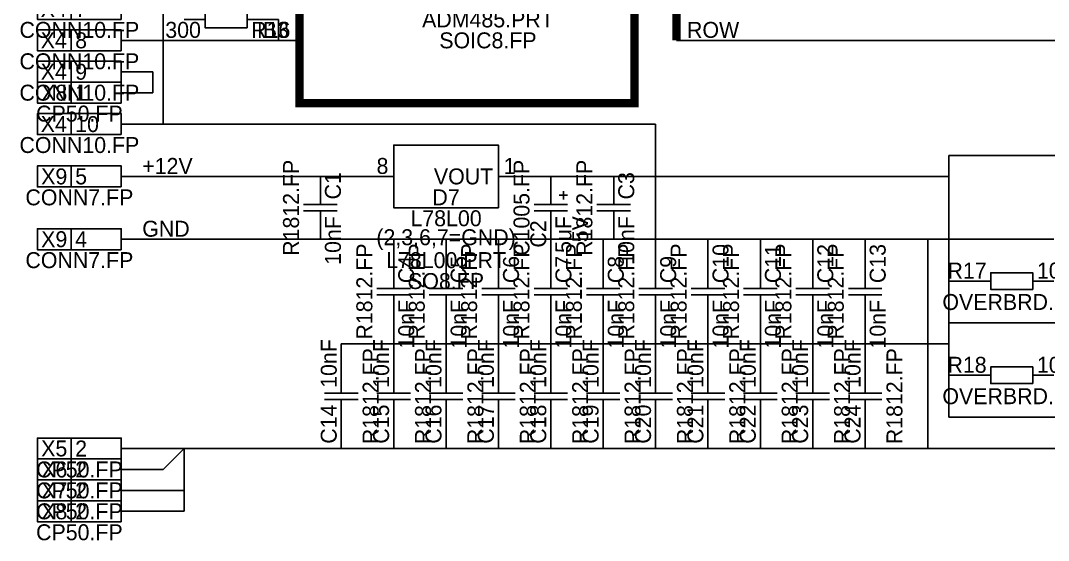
# Model space of a CAD drawing. Extents: x -58.7 to 9.4, y -27 to 10.4.
# Drawn here: x -58.65 to -34.12, y -26.45 to -14.03 of the extents above; entities that cross this region are included whole.
import ezdxf
from ezdxf.enums import TextEntityAlignment as Align

# ---------------------------------------------------------------- set-up
doc = ezdxf.new("R2010")
doc.units = 0
doc.layers.get('0').update_dxf_attribs({"color": 1, "linetype": 'CONTINUOUS'})
for name, color, linetype in [('ATTR', 6, 'CONTINUOUS'), ('BUS', 1, 'CONTINUOUS'), ('DEVICE', 5, 'CONTINUOUS'), ('GATE', 2, 'CONTINUOUS'), ('NETNAM', 4, 'CONTINUOUS'), ('PINNAM', 6, 'CONTINUOUS'), ('PINNUM', 1, 'CONTINUOUS'), ('REFDES', 2, 'CONTINUOUS'), ('WIRES', 1, 'CONTINUOUS')]:
    doc.layers.add(name, color=color, linetype=linetype)

# ---------------------------------------------------------------- blocks, each defined once
blk = doc.blocks.new('UN00000198')
at = {"layer": 'WIRES', "linetype": 'CONTINUOUS'}
for p, q in [((-55.5, -15.25), (-55.75, -15.25)), ((-55.5, -15.75), (-55.5, -15.25)), ((-55.75, -15.75), (-55.5, -15.75))]:
    blk.add_line(p, q, dxfattribs=at)
at = {"flags": 9}
blk.add_attdef('OBJECT', (0, 0), '', height=0.025, dxfattribs=at)
blk = doc.blocks.new('IB3')
at = {"layer": 'WIRES', "linetype": 'CONTINUOUS'}
for p, q in [((-44, -6), (-45.5, -6)), ((-52.5, -14), (-52.75, -14)), ((-52.5, -14.5), (-52.5, -14)), ((-55.75, -14.5), (-52.5, -14.5)), ((-52.5, -14.5), (-52, -14.5))]:
    blk.add_line(p, q, dxfattribs=at)
at = {"flags": 9}
blk.add_attdef('OBJECT', (0, 0), '', height=0.025, dxfattribs=at)
at = {"layer": 'NETNAM'}
for p in [(-44.25, -5.75), (-52.25, -14.25)]:
    blk.add_text('IB3', height=0.381, dxfattribs=at).set_placement(p, align=Align.MIDDLE_RIGHT)
blk = doc.blocks.new('GND')
at = {"layer": 'WIRES', "linetype": 'CONTINUOUS'}
for p, q in [((-55.25, -9.75), (-55.25, -16.5)), ((-55.75, -16.5), (-55.25, -16.5)), ((-55.25, -16.5), (-43.5, -16.5)), ((-43.5, -16.5), (-43.5, -19.25)), ((-51.5, -19.25), (-51.5, -19)), ((-46, -19.25), (-46, -19)), ((-44.5, -19), (-44.5, -19.25)), ((-55.75, -19.25), (-54.5, -19.25)), ((-54.5, -19.25), (-51.5, -19.25)), ((-51.5, -19.25), (-49.75, -19.25)), ((-49.75, -19.25), (-48.5, -19.25)), ((-49.75, -20), (-49.75, -19.25)), ((-48.5, -19.25), (-47.25, -19.25)), ((-48.5, -20), (-48.5, -19.25)), ((-47.25, -19.25), (-46, -19.25)), ((-47.25, -20), (-47.25, -19.25)), ((-46, -19.25), (-44.75, -19.25)), ((-46, -20), (-46, -19.25)), ((-44.75, -19.25), (-44.5, -19.25)), ((-44.75, -20), (-44.75, -19.25)), ((-44.5, -19.25), (-43.5, -19.25)), ((-43.5, -19.25), (-42.25, -19.25)), ((-43.5, -19.25), (-43.5, -20)), ((-42.25, -19.25), (-41, -19.25)), ((-42.25, -20), (-42.25, -19.25)), ((-41, -19.25), (-39.75, -19.25)), ((-41, -20), (-41, -19.25)), ((-39.75, -20), (-39.75, -19.25)), ((-39.75, -19.25), (-38.5, -19.25)), ((-38.5, -19.25), (-37, -19.25)), ((-38.5, -20), (-38.5, -19.25)), ((-37, -19.25), (-37, -24.25)), ((-34, -19.25), (-37, -19.25)), ((-51, -23.5), (-51, -24.25)), ((-49.75, -23.5), (-49.75, -24.25)), ((-48.5, -23.5), (-48.5, -24.25)), ((-47.25, -24.25), (-47.25, -23.5)), ((-46, -24.25), (-46, -23.5)), ((-44.75, -23.5), (-44.75, -24.25)), ((-43.5, -23.5), (-43.5, -24.25)), ((-42.25, -23.5), (-42.25, -24.25)), ((-41, -23.5), (-41, -24.25)), ((-39.75, -23.5), (-39.75, -24.25)), ((-38.5, -23.5), (-38.5, -24.25)), ((-55.75, -24.25), (-54.75, -24.25)), ((-54.75, -24.25), (-55.25, -24.75)), ((-54.75, -25.25), (-54.75, -24.25)), ((-54.75, -24.25), (-51, -24.25)), ((-51, -24.25), (-49.75, -24.25)), ((-49.75, -24.25), (-48.5, -24.25)), ((-48.5, -24.25), (-47.25, -24.25)), ((-47.25, -24.25), (-46, -24.25)), ((-46, -24.25), (-44.75, -24.25)), ((-44.75, -24.25), (-43.5, -24.25)), ((-43.5, -24.25), (-42.25, -24.25)), ((-42.25, -24.25), (-41, -24.25)), ((-41, -24.25), (-39.75, -24.25)), ((-39.75, -24.25), (-38.5, -24.25)), ((-38.5, -24.25), (-37, -24.25)), ((-37, -24.25), (-22.5, -24.25)), ((-55.25, -24.75), (-55.75, -24.75)), ((-55.75, -25.25), (-54.75, -25.25)), ((-54.75, -25.5), (-54.75, -25.25)), ((-54.75, -25.75), (-54.75, -25.5)), ((-55.75, -25.75), (-54.75, -25.75))]:
    blk.add_line(p, q, dxfattribs=at)
at = {"flags": 9}
blk.add_attdef('OBJECT', (0, 0), '', height=0.025, dxfattribs=at)
at = {"layer": 'NETNAM'}
blk.add_text('GND', height=0.381, dxfattribs=at).set_placement((-55.75, -19), align=Align.MIDDLE_LEFT)
blk = doc.blocks.new('_12V')
at = {"layer": 'WIRES', "linetype": 'CONTINUOUS'}
for p, q in [((-55.75, -17.75), (-51.5, -17.75)), ((-51.5, -17.75), (-50.5, -17.75)), ((-51.5, -18), (-51.5, -17.75))]:
    blk.add_line(p, q, dxfattribs=at)
at = {"flags": 9}
blk.add_attdef('OBJECT', (0, 0), '', height=0.025, dxfattribs=at)
at = {"layer": 'NETNAM'}
blk.add_text('+12V', height=0.381, dxfattribs=at).set_placement((-55.75, -17.5), align=Align.MIDDLE_LEFT)
blk = doc.blocks.new('_5V')
at = {"layer": 'WIRES', "linetype": 'CONTINUOUS'}
for p, q in [((-36.5, -17.5), (-36.5, -17.25)), ((-36.5, -17.25), (-30.5, -17.25)), ((-30.5, -18.5), (-30.5, -17.25)), ((-30.5, -17.25), (-30, -17.25)), ((-36.5, -17.75), (-36.5, -17.5)), ((-46.5, -17.75), (-46, -17.75)), ((-46, -17.75), (-44.5, -17.75)), ((-46, -18), (-46, -17.75)), ((-44.5, -17.75), (-36.5, -17.75)), ((-44.5, -18), (-44.5, -17.75)), ((-36.5, -17.75), (-36.5, -20.25)), ((-30, -18.5), (-30.5, -18.5)), ((-36.5, -20.25), (-36, -20.25)), ((-36.5, -20.25), (-36.5, -20.75)), ((-36.5, -20.75), (-36.5, -21.25)), ((-49.75, -21.75), (-49.75, -21)), ((-48.5, -21.75), (-48.5, -21)), ((-47.25, -21.75), (-47.25, -21)), ((-46, -21.75), (-46, -21)), ((-44.75, -21.75), (-44.75, -21)), ((-43.5, -21.75), (-43.5, -21)), ((-42.25, -21.75), (-42.25, -21)), ((-41, -21.75), (-41, -21)), ((-39.75, -21.75), (-39.75, -21)), ((-38.5, -21.75), (-38.5, -21)), ((-36.5, -21.25), (-33, -21.25)), ((-36.5, -21.25), (-36.5, -21.75)), ((-51, -22.5), (-51, -21.75)), ((-51, -21.75), (-49.75, -21.75)), ((-49.75, -21.75), (-48.5, -21.75)), ((-49.75, -22.5), (-49.75, -21.75)), ((-48.5, -21.75), (-47.25, -21.75)), ((-48.5, -22.5), (-48.5, -21.75)), ((-47.25, -22.5), (-47.25, -21.75)), ((-47.25, -21.75), (-46, -21.75)), ((-46, -21.75), (-44.75, -21.75)), ((-46, -22.5), (-46, -21.75)), ((-44.75, -21.75), (-43.5, -21.75)), ((-44.75, -22.5), (-44.75, -21.75)), ((-43.5, -21.75), (-42.25, -21.75)), ((-43.5, -22.5), (-43.5, -21.75)), ((-42.25, -21.75), (-41, -21.75)), ((-42.25, -22.5), (-42.25, -21.75)), ((-41, -21.75), (-39.75, -21.75)), ((-41, -22.5), (-41, -21.75)), ((-39.75, -21.75), (-38.5, -21.75)), ((-39.75, -22.5), (-39.75, -21.75)), ((-38.5, -21.75), (-36.5, -21.75)), ((-38.5, -22.5), (-38.5, -21.75)), ((-36.5, -21.75), (-36.5, -22.5)), ((-36, -22.5), (-36.5, -22.5)), ((-36.5, -22.5), (-36.5, -23.5)), ((-36.5, -23.5), (-27.5, -23.5))]:
    blk.add_line(p, q, dxfattribs=at)
at = {"flags": 9}
blk.add_attdef('OBJECT', (0, 0), '', height=0.025, dxfattribs=at)
blk = doc.blocks.new('ROW')
at = {"layer": 'WIRES', "linetype": 'CONTINUOUS'}
blk.add_line((-43, -14.5), (-31.5, -14.5), dxfattribs=at)
at = {"flags": 9}
blk.add_attdef('OBJECT', (0, 0), '', height=0.025, dxfattribs=at)
at = {"layer": 'NETNAM'}
blk.add_text('ROW', height=0.381, dxfattribs=at).set_placement((-42.75, -14.25), align=Align.MIDDLE_LEFT)
blk = doc.blocks.new('conn7_T', base_point=(2.5, 0.25))
at = {"layer": 'GATE', "linetype": 'CONTINUOUS'}
for p, q in [((0.8, 0), (0.8, 0.5)), ((2, 0.25), (2.5, 0.25))]:
    blk.add_line(p, q, dxfattribs=at)
blk.add_lwpolyline([(2, 0), (2, 0.5), (0, 0.5), (0, 0)], close=True, dxfattribs=at)
at = {"flags": 9}
blk.add_attdef('OBJECT', (0, 0), '', height=0.025, dxfattribs=at)
blk = doc.blocks.new('cp50_T', base_point=(2.5, 0.25))
at = {"layer": 'GATE', "linetype": 'CONTINUOUS'}
for p, q in [((0.8, 0), (0.8, 0.5)), ((2, 0.25), (2.5, 0.25))]:
    blk.add_line(p, q, dxfattribs=at)
blk.add_lwpolyline([(2, 0), (2, 0.5), (0, 0.5), (0, 0)], close=True, dxfattribs=at)
at = {"flags": 9}
blk.add_attdef('OBJECT', (0, 0), '', height=0.025, dxfattribs=at)
blk = doc.blocks.new('resistor_T', base_point=(0, 0.2))
at = {"layer": 'GATE', "linetype": 'CONTINUOUS'}
for p, q in [((0, 0.2), (0.5, 0.2)), ((2, 0.2), (1.5, 0.2))]:
    blk.add_line(p, q, dxfattribs=at)
blk.add_lwpolyline([(1.5, 0), (1.5, 0.4), (0.5, 0.4), (0.5, 0)], close=True, dxfattribs=at)
at = {"flags": 9}
blk.add_attdef('OBJECT', (0, 0), '', height=0.025, dxfattribs=at)
blk = doc.blocks.new('capacity_T', base_point=(0, 0.4))
at = {"layer": 'GATE', "linetype": 'CONTINUOUS'}
for p, q in [((0.425, 0), (0.425, 0.8)), ((0.575, 0), (0.575, 0.8)), ((0.425, 0.4), (0, 0.4)), ((0.575, 0.4), (1, 0.4))]:
    blk.add_line(p, q, dxfattribs=at)
at = {"flags": 9}
blk.add_attdef('OBJECT', (0, 0), '', height=0.025, dxfattribs=at)
blk = doc.blocks.new('conn10_T', base_point=(2.5, 0.25))
at = {"layer": 'GATE', "linetype": 'CONTINUOUS'}
for p, q in [((0.8, 0), (0.8, 0.5)), ((2, 0.25), (2.5, 0.25))]:
    blk.add_line(p, q, dxfattribs=at)
blk.add_lwpolyline([(2, 0), (2, 0.5), (0, 0.5), (0, 0)], close=True, dxfattribs=at)
at = {"flags": 9}
blk.add_attdef('OBJECT', (0, 0), '', height=0.025, dxfattribs=at)
blk = doc.blocks.new('cap_pol_T', base_point=(0, 0.4))
at = {"layer": 'GATE', "linetype": 'CONTINUOUS'}
for p, q in [((0.2, 0.6), (0.2, 0.8)), ((0.425, 0), (0.425, 0.8)), ((0.575, 0), (0.575, 0.8)), ((0.3, 0.7), (0.1, 0.7)), ((0.425, 0.4), (0, 0.4)), ((0.575, 0.4), (1, 0.4))]:
    blk.add_line(p, q, dxfattribs=at)
at = {"flags": 9}
blk.add_attdef('OBJECT', (0, 0), '', height=0.025, dxfattribs=at)
blk = doc.blocks.new('adm485_T', base_point=(0, 1.75))
at = {"layer": 'GATE', "linetype": 'CONTINUOUS'}
for p, q in [((0.75, 1.75), (0, 1.75)), ((0.75, 1.25), (0, 1.25)), ((4, 1.25), (3.25, 1.25)), ((0.75, 0.75), (0, 0.75)), ((4, 0.75), (3.25, 0.75)), ((0.75, 0.25), (0, 0.25))]:
    blk.add_line(p, q, dxfattribs=at)
blk.add_lwpolyline([(3.25, 0), (3.25, 2), (0.75, 2), (0.75, 0)], close=True, dxfattribs=at)
at = {"flags": 9}
blk.add_attdef('OBJECT', (0, 0), '', height=0.025, dxfattribs=at)
blk = doc.blocks.new('l78l00_T', base_point=(0, 1.25))
at = {"layer": 'GATE', "linetype": 'CONTINUOUS'}
for p, q in [((0.75, 0.75), (0, 0.75)), ((4, 0.75), (3.25, 0.75))]:
    blk.add_line(p, q, dxfattribs=at)
blk.add_lwpolyline([(3.25, 0), (3.25, 1.5), (0.75, 1.5), (0.75, 0)], close=True, dxfattribs=at)
at = {"flags": 9}
blk.add_attdef('OBJECT', (0, 0), '', height=0.025, dxfattribs=at)

msp = doc.modelspace()

# ---------------------------------------------------------------- linework, layer by layer
at = {"layer": 'BUS', "linetype": 'CONTINUOUS', "const_width": 0.2}
for points in [[(-52, 10), (-52, -16), (-44, -16), (-44, 3.5)], [(-51, -11), (-51, 8.75), (-43, 8.75), (-43, -14.5)]]:
    msp.add_lwpolyline(points, dxfattribs=at)

# ---------------------------------------------------------------- block references
for name in ['GND', 'IB3', 'ROW', 'UN00000198', '_12V', '_5V']:
    msp.add_blockref(name, (0, 0))
ref = msp.add_blockref('adm485_T', (-49.5, -11))
ref.add_attrib('TEXT', 'A', dxfattribs={"layer": 'PINNAM', "height": 0.381, "flags": 8}).set_placement((-46.375, -11.5), align=Align.MIDDLE_RIGHT)
ref.add_attrib('Pin_Name', '4', dxfattribs={"layer": 'PINNUM', "height": 0.381, "flags": 8}).set_placement((-48.875, -12.25), align=Align.MIDDLE_RIGHT)
ref.add_attrib('Pin_Name', '3', dxfattribs={"layer": 'PINNUM', "height": 0.381, "flags": 8}).set_placement((-48.875, -11.75), align=Align.MIDDLE_RIGHT)
ref.add_attrib('Pin_Name', '2', dxfattribs={"layer": 'PINNUM', "height": 0.381, "flags": 8}).set_placement((-48.875, -11.25), align=Align.MIDDLE_RIGHT)
ref.add_attrib('Pin_Name', '1', dxfattribs={"layer": 'PINNUM', "height": 0.381, "flags": 8}).set_placement((-48.875, -10.75), align=Align.MIDDLE_RIGHT)
ref.add_attrib('Pin_Name', '7', dxfattribs={"layer": 'PINNUM', "height": 0.381, "flags": 8}).set_placement((-46.125, -11.75), align=Align.MIDDLE_LEFT)
ref.add_attrib('Pin_Name', '6', dxfattribs={"layer": 'PINNUM', "height": 0.381, "flags": 8}).set_placement((-46.125, -11.25), align=Align.MIDDLE_LEFT)
ref.add_attrib('RefDes', 'D6', dxfattribs={"layer": 'REFDES', "height": 0.381, "flags": 8}).set_placement((-47.5, -12.25), align=Align.MIDDLE)
ref.add_attrib('PWGD', '(5=GND,8=+5V)', dxfattribs={"layer": 'ATTR', "height": 0.381, "flags": 8}).set_placement((-47.5, -13.5), align=Align.MIDDLE)
ref.add_attrib('PRT', 'ADM485.PRT', dxfattribs={"layer": 'ATTR', "height": 0.381, "flags": 8}).set_placement((-47.5, -14), align=Align.MIDDLE)
ref.add_attrib('FP', 'SOIC8.FP', dxfattribs={"layer": 'ATTR', "height": 0.381, "flags": 8}).set_placement((-47.5, -14.5), align=Align.MIDDLE)
ref.add_attrib('SPP1', 'ADM485', dxfattribs={"layer": 'DEVICE', "height": 0.381, "flags": 8}).set_placement((-47.5, -13), align=Align.MIDDLE)
ref = msp.add_blockref('resistor_T', (-52.75, -14), dxfattribs=dict(rotation=180))
ref.add_attrib('RefDes', 'R16', dxfattribs={"layer": 'REFDES', "height": 0.381, "flags": 8}).set_placement((-53.15, -14.25), align=Align.MIDDLE_LEFT)
ref.add_attrib('RVALUE', '300', dxfattribs={"layer": 'DEVICE', "height": 0.381, "flags": 8}).set_placement((-54.35, -14.25), align=Align.MIDDLE_RIGHT)
ref.add_attrib('GFP', 'OVERBRD.FP', dxfattribs={"layer": 'ATTR', "height": 0.381, "flags": 8}).set_placement((-53.75, -13.5), align=Align.MIDDLE)
ref = msp.add_blockref('conn10_T', (-55.75, -13.75))
ref.add_attrib('Pin_Name', '7', dxfattribs={"layer": 'PINNUM', "height": 0.381, "flags": 8}).set_placement((-57.35, -13.75), align=Align.MIDDLE_LEFT)
ref.add_attrib('RefDes', 'X4', dxfattribs={"layer": 'REFDES', "height": 0.381, "flags": 8}).set_placement((-57.55, -13.75), align=Align.MIDDLE_RIGHT)
ref.add_attrib('GFP', 'CONN10.FP', dxfattribs={"layer": 'ATTR', "height": 0.381, "flags": 8}).set_placement((-57.25, -14.25), align=Align.MIDDLE)
ref = msp.add_blockref('conn10_T', (-55.75, -14.5))
ref.add_attrib('Pin_Name', '8', dxfattribs={"layer": 'PINNUM', "height": 0.381, "flags": 8}).set_placement((-57.35, -14.5), align=Align.MIDDLE_LEFT)
ref.add_attrib('RefDes', 'X4', dxfattribs={"layer": 'REFDES', "height": 0.381, "flags": 8}).set_placement((-57.55, -14.5), align=Align.MIDDLE_RIGHT)
ref.add_attrib('GFP', 'CONN10.FP', dxfattribs={"layer": 'ATTR', "height": 0.381, "flags": 8}).set_placement((-57.25, -15), align=Align.MIDDLE)
ref = msp.add_blockref('conn10_T', (-55.75, -15.25))
ref.add_attrib('Pin_Name', '9', dxfattribs={"layer": 'PINNUM', "height": 0.381, "flags": 8}).set_placement((-57.35, -15.25), align=Align.MIDDLE_LEFT)
ref.add_attrib('RefDes', 'X4', dxfattribs={"layer": 'REFDES', "height": 0.381, "flags": 8}).set_placement((-57.55, -15.25), align=Align.MIDDLE_RIGHT)
ref.add_attrib('GFP', 'CONN10.FP', dxfattribs={"layer": 'ATTR', "height": 0.381, "flags": 8}).set_placement((-57.25, -15.75), align=Align.MIDDLE)
ref = msp.add_blockref('cp50_T', (-55.75, -15.75))
ref.add_attrib('Pin_Name', '1', dxfattribs={"layer": 'PINNUM', "height": 0.381, "flags": 8}).set_placement((-57.35, -15.75), align=Align.MIDDLE_LEFT)
ref.add_attrib('RefDes', 'X8', dxfattribs={"layer": 'REFDES', "height": 0.381, "flags": 8}).set_placement((-57.85, -15.75), align=Align.MIDDLE)
ref.add_attrib('GFP', 'CP50.FP', dxfattribs={"layer": 'ATTR', "height": 0.381, "flags": 8}).set_placement((-57.25, -16.25), align=Align.MIDDLE)
ref = msp.add_blockref('conn10_T', (-55.75, -16.5))
ref.add_attrib('Pin_Name', '10', dxfattribs={"layer": 'PINNUM', "height": 0.381, "flags": 8}).set_placement((-57.35, -16.5), align=Align.MIDDLE_LEFT)
ref.add_attrib('RefDes', 'X4', dxfattribs={"layer": 'REFDES', "height": 0.381, "flags": 8}).set_placement((-57.55, -16.5), align=Align.MIDDLE_RIGHT)
ref.add_attrib('GFP', 'CONN10.FP', dxfattribs={"layer": 'ATTR', "height": 0.381, "flags": 8}).set_placement((-57.25, -17), align=Align.MIDDLE)
ref = msp.add_blockref('l78l00_T', (-50.5, -17.25))
ref.add_attrib('TEXT', 'VOUT', dxfattribs={"layer": 'PINNAM', "height": 0.381, "flags": 8}).set_placement((-47.375, -17.75), align=Align.MIDDLE_RIGHT)
ref.add_attrib('Pin_Name', '8', dxfattribs={"layer": 'PINNUM', "height": 0.381, "flags": 8}).set_placement((-49.875, -17.5), align=Align.MIDDLE_RIGHT)
ref.add_attrib('Pin_Name', '1', dxfattribs={"layer": 'PINNUM', "height": 0.381, "flags": 8}).set_placement((-47.125, -17.5), align=Align.MIDDLE_LEFT)
ref.add_attrib('RefDes', 'D7', dxfattribs={"layer": 'REFDES', "height": 0.381, "flags": 8}).set_placement((-48.5, -18.25), align=Align.MIDDLE)
ref.add_attrib('PWGD', '(2,3,6,7=GND)', dxfattribs={"layer": 'ATTR', "height": 0.381, "flags": 8}).set_placement((-48.5, -19.25), align=Align.MIDDLE)
ref.add_attrib('PRT', 'L78L00.PRT', dxfattribs={"layer": 'ATTR', "height": 0.381, "flags": 8}).set_placement((-48.5, -19.75), align=Align.MIDDLE)
ref.add_attrib('FP', 'SO8.FP', dxfattribs={"layer": 'ATTR', "height": 0.381, "flags": 8}).set_placement((-48.5, -20.25), align=Align.MIDDLE)
ref.add_attrib('SPP1', 'L78L00', dxfattribs={"layer": 'DEVICE', "height": 0.381, "flags": 8}).set_placement((-48.5, -18.75), align=Align.MIDDLE)
ref = msp.add_blockref('capacity_T', (-51.5, -18), dxfattribs=dict(rotation=270))
ref.add_attrib('RefDes', 'C1', dxfattribs={"layer": 'REFDES', "height": 0.381, "rotation": 90, "flags": 8}).set_placement((-51.2, -18.3), align=Align.MIDDLE_LEFT)
ref.add_attrib('CVALUE', '10nF', dxfattribs={"layer": 'DEVICE', "height": 0.381, "rotation": 90, "flags": 8}).set_placement((-51.2, -18.7), align=Align.MIDDLE_RIGHT)
ref.add_attrib('GFP', 'R1812.FP', dxfattribs={"layer": 'ATTR', "height": 0.381, "rotation": 90, "flags": 8}).set_placement((-52.2, -18.5), align=Align.MIDDLE)
ref = msp.add_blockref('cap_pol_T', (-46, -18), dxfattribs=dict(rotation=270))
ref.add_attrib('RefDes', 'C2', dxfattribs={"layer": 'REFDES', "height": 0.381, "rotation": 90, "flags": 8}).set_placement((-46.3, -18.8), align=Align.MIDDLE_RIGHT)
ref.add_attrib('CVALUE', '5uF', dxfattribs={"layer": 'DEVICE', "height": 0.381, "rotation": 90, "flags": 8}).set_placement((-45.7, -18.7), align=Align.MIDDLE_RIGHT)
ref.add_attrib('UVALUE', '5V', dxfattribs={"layer": 'DEVICE', "height": 0.381, "rotation": 90, "flags": 8}).set_placement((-45.3, -18.7), align=Align.MIDDLE_RIGHT)
ref.add_attrib('GFP', 'C1005.FP', dxfattribs={"layer": 'ATTR', "height": 0.381, "rotation": 90, "flags": 8}).set_placement((-46.7, -18.5), align=Align.MIDDLE)
ref = msp.add_blockref('capacity_T', (-44.5, -18), dxfattribs=dict(rotation=270))
ref.add_attrib('RefDes', 'C3', dxfattribs={"layer": 'REFDES', "height": 0.381, "rotation": 90, "flags": 8}).set_placement((-44.2, -18.3), align=Align.MIDDLE_LEFT)
ref.add_attrib('CVALUE', '10nF', dxfattribs={"layer": 'DEVICE', "height": 0.381, "rotation": 90, "flags": 8}).set_placement((-44.2, -18.7), align=Align.MIDDLE_RIGHT)
ref.add_attrib('GFP', 'R1812.FP', dxfattribs={"layer": 'ATTR', "height": 0.381, "rotation": 90, "flags": 8}).set_placement((-45.2, -18.5), align=Align.MIDDLE)
ref = msp.add_blockref('conn7_T', (-55.75, -17.75))
ref.add_attrib('Pin_Name', '5', dxfattribs={"layer": 'PINNUM', "height": 0.381, "flags": 8}).set_placement((-57.35, -17.75), align=Align.MIDDLE_LEFT)
ref.add_attrib('RefDes', 'X9', dxfattribs={"layer": 'REFDES', "height": 0.381, "flags": 8}).set_placement((-57.85, -17.75), align=Align.MIDDLE)
ref.add_attrib('GFP', 'CONN7.FP', dxfattribs={"layer": 'ATTR', "height": 0.381, "flags": 8}).set_placement((-57.25, -18.25), align=Align.MIDDLE)
ref = msp.add_blockref('conn7_T', (-55.75, -19.25))
ref.add_attrib('Pin_Name', '4', dxfattribs={"layer": 'PINNUM', "height": 0.381, "flags": 8}).set_placement((-57.35, -19.25), align=Align.MIDDLE_LEFT)
ref.add_attrib('RefDes', 'X9', dxfattribs={"layer": 'REFDES', "height": 0.381, "flags": 8}).set_placement((-57.85, -19.25), align=Align.MIDDLE)
ref.add_attrib('GFP', 'CONN7.FP', dxfattribs={"layer": 'ATTR', "height": 0.381, "flags": 8}).set_placement((-57.25, -19.75), align=Align.MIDDLE)
ref = msp.add_blockref('capacity_T', (-49.75, -20), dxfattribs=dict(rotation=270))
ref.add_attrib('RefDes', 'C4', dxfattribs={"layer": 'REFDES', "height": 0.381, "rotation": 90, "flags": 8}).set_placement((-49.45, -20.3), align=Align.MIDDLE_LEFT)
ref.add_attrib('CVALUE', '10nF', dxfattribs={"layer": 'DEVICE', "height": 0.381, "rotation": 90, "flags": 8}).set_placement((-49.45, -20.7), align=Align.MIDDLE_RIGHT)
ref.add_attrib('GFP', 'R1812.FP', dxfattribs={"layer": 'ATTR', "height": 0.381, "rotation": 90, "flags": 8}).set_placement((-50.45, -20.5), align=Align.MIDDLE)
ref = msp.add_blockref('capacity_T', (-48.5, -20), dxfattribs=dict(rotation=270))
ref.add_attrib('RefDes', 'C5', dxfattribs={"layer": 'REFDES', "height": 0.381, "rotation": 90, "flags": 8}).set_placement((-48.2, -20.3), align=Align.MIDDLE_LEFT)
ref.add_attrib('CVALUE', '10nF', dxfattribs={"layer": 'DEVICE', "height": 0.381, "rotation": 90, "flags": 8}).set_placement((-48.2, -20.7), align=Align.MIDDLE_RIGHT)
ref.add_attrib('GFP', 'R1812.FP', dxfattribs={"layer": 'ATTR', "height": 0.381, "rotation": 90, "flags": 8}).set_placement((-49.2, -20.5), align=Align.MIDDLE)
ref = msp.add_blockref('capacity_T', (-47.25, -20), dxfattribs=dict(rotation=270))
ref.add_attrib('RefDes', 'C6', dxfattribs={"layer": 'REFDES', "height": 0.381, "rotation": 90, "flags": 8}).set_placement((-46.95, -20.3), align=Align.MIDDLE_LEFT)
ref.add_attrib('CVALUE', '10nF', dxfattribs={"layer": 'DEVICE', "height": 0.381, "rotation": 90, "flags": 8}).set_placement((-46.95, -20.7), align=Align.MIDDLE_RIGHT)
ref.add_attrib('GFP', 'R1812.FP', dxfattribs={"layer": 'ATTR', "height": 0.381, "rotation": 90, "flags": 8}).set_placement((-47.95, -20.5), align=Align.MIDDLE)
ref = msp.add_blockref('capacity_T', (-46, -20), dxfattribs=dict(rotation=270))
ref.add_attrib('RefDes', 'C7', dxfattribs={"layer": 'REFDES', "height": 0.381, "rotation": 90, "flags": 8}).set_placement((-45.7, -20.3), align=Align.MIDDLE_LEFT)
ref.add_attrib('CVALUE', '10nF', dxfattribs={"layer": 'DEVICE', "height": 0.381, "rotation": 90, "flags": 8}).set_placement((-45.7, -20.7), align=Align.MIDDLE_RIGHT)
ref.add_attrib('GFP', 'R1812.FP', dxfattribs={"layer": 'ATTR', "height": 0.381, "rotation": 90, "flags": 8}).set_placement((-46.7, -20.5), align=Align.MIDDLE)
ref = msp.add_blockref('capacity_T', (-44.75, -20), dxfattribs=dict(rotation=270))
ref.add_attrib('RefDes', 'C8', dxfattribs={"layer": 'REFDES', "height": 0.381, "rotation": 90, "flags": 8}).set_placement((-44.45, -20.3), align=Align.MIDDLE_LEFT)
ref.add_attrib('CVALUE', '10nF', dxfattribs={"layer": 'DEVICE', "height": 0.381, "rotation": 90, "flags": 8}).set_placement((-44.45, -20.7), align=Align.MIDDLE_RIGHT)
ref.add_attrib('GFP', 'R1812.FP', dxfattribs={"layer": 'ATTR', "height": 0.381, "rotation": 90, "flags": 8}).set_placement((-45.45, -20.5), align=Align.MIDDLE)
ref = msp.add_blockref('capacity_T', (-43.5, -20), dxfattribs=dict(rotation=270))
ref.add_attrib('RefDes', 'C9', dxfattribs={"layer": 'REFDES', "height": 0.381, "rotation": 90, "flags": 8}).set_placement((-43.2, -20.3), align=Align.MIDDLE_LEFT)
ref.add_attrib('CVALUE', '10nF', dxfattribs={"layer": 'DEVICE', "height": 0.381, "rotation": 90, "flags": 8}).set_placement((-43.2, -20.7), align=Align.MIDDLE_RIGHT)
ref.add_attrib('GFP', 'R1812.FP', dxfattribs={"layer": 'ATTR', "height": 0.381, "rotation": 90, "flags": 8}).set_placement((-44.2, -20.5), align=Align.MIDDLE)
ref = msp.add_blockref('capacity_T', (-42.25, -20), dxfattribs=dict(rotation=270))
ref.add_attrib('RefDes', 'C10', dxfattribs={"layer": 'REFDES', "height": 0.381, "rotation": 90, "flags": 8}).set_placement((-41.95, -20.3), align=Align.MIDDLE_LEFT)
ref.add_attrib('CVALUE', '10nF', dxfattribs={"layer": 'DEVICE', "height": 0.381, "rotation": 90, "flags": 8}).set_placement((-41.95, -20.7), align=Align.MIDDLE_RIGHT)
ref.add_attrib('GFP', 'R1812.FP', dxfattribs={"layer": 'ATTR', "height": 0.381, "rotation": 90, "flags": 8}).set_placement((-42.95, -20.5), align=Align.MIDDLE)
ref = msp.add_blockref('capacity_T', (-41, -20), dxfattribs=dict(rotation=270))
ref.add_attrib('RefDes', 'C11', dxfattribs={"layer": 'REFDES', "height": 0.381, "rotation": 90, "flags": 8}).set_placement((-40.7, -20.3), align=Align.MIDDLE_LEFT)
ref.add_attrib('CVALUE', '10nF', dxfattribs={"layer": 'DEVICE', "height": 0.381, "rotation": 90, "flags": 8}).set_placement((-40.7, -20.7), align=Align.MIDDLE_RIGHT)
ref.add_attrib('GFP', 'R1812.FP', dxfattribs={"layer": 'ATTR', "height": 0.381, "rotation": 90, "flags": 8}).set_placement((-41.7, -20.5), align=Align.MIDDLE)
ref = msp.add_blockref('capacity_T', (-39.75, -20), dxfattribs=dict(rotation=270))
ref.add_attrib('RefDes', 'C12', dxfattribs={"layer": 'REFDES', "height": 0.381, "rotation": 90, "flags": 8}).set_placement((-39.45, -20.3), align=Align.MIDDLE_LEFT)
ref.add_attrib('CVALUE', '10nF', dxfattribs={"layer": 'DEVICE', "height": 0.381, "rotation": 90, "flags": 8}).set_placement((-39.45, -20.7), align=Align.MIDDLE_RIGHT)
ref.add_attrib('GFP', 'R1812.FP', dxfattribs={"layer": 'ATTR', "height": 0.381, "rotation": 90, "flags": 8}).set_placement((-40.45, -20.5), align=Align.MIDDLE)
ref = msp.add_blockref('capacity_T', (-38.5, -20), dxfattribs=dict(rotation=270))
ref.add_attrib('RefDes', 'C13', dxfattribs={"layer": 'REFDES', "height": 0.381, "rotation": 90, "flags": 8}).set_placement((-38.2, -20.3), align=Align.MIDDLE_LEFT)
ref.add_attrib('CVALUE', '10nF', dxfattribs={"layer": 'DEVICE', "height": 0.381, "rotation": 90, "flags": 8}).set_placement((-38.2, -20.7), align=Align.MIDDLE_RIGHT)
ref.add_attrib('GFP', 'R1812.FP', dxfattribs={"layer": 'ATTR', "height": 0.381, "rotation": 90, "flags": 8}).set_placement((-39.2, -20.5), align=Align.MIDDLE)
ref = msp.add_blockref('resistor_T', (-36, -20.25))
ref.add_attrib('RefDes', 'R17', dxfattribs={"layer": 'REFDES', "height": 0.381, "flags": 8}).set_placement((-35.6, -20), align=Align.MIDDLE_RIGHT)
ref.add_attrib('RVALUE', '100k', dxfattribs={"layer": 'DEVICE', "height": 0.381, "flags": 8}).set_placement((-34.4, -20), align=Align.MIDDLE_LEFT)
ref.add_attrib('GFP', 'OVERBRD.FP', dxfattribs={"layer": 'ATTR', "height": 0.381, "flags": 8}).set_placement((-35, -20.75), align=Align.MIDDLE)
ref = msp.add_blockref('capacity_T', (-51, -23.5), dxfattribs=dict(rotation=90))
ref.add_attrib('RefDes', 'C14', dxfattribs={"layer": 'REFDES', "height": 0.381, "rotation": 90, "flags": 8}).set_placement((-51.3, -23.2), align=Align.MIDDLE_RIGHT)
ref.add_attrib('CVALUE', '10nF', dxfattribs={"layer": 'DEVICE', "height": 0.381, "rotation": 90, "flags": 8}).set_placement((-51.3, -22.8), align=Align.MIDDLE_LEFT)
ref.add_attrib('GFP', 'R1812.FP', dxfattribs={"layer": 'ATTR', "height": 0.381, "rotation": 90, "flags": 8}).set_placement((-50.3, -23), align=Align.MIDDLE)
ref = msp.add_blockref('capacity_T', (-49.75, -23.5), dxfattribs=dict(rotation=90))
ref.add_attrib('RefDes', 'C15', dxfattribs={"layer": 'REFDES', "height": 0.381, "rotation": 90, "flags": 8}).set_placement((-50.05, -23.2), align=Align.MIDDLE_RIGHT)
ref.add_attrib('CVALUE', '10nF', dxfattribs={"layer": 'DEVICE', "height": 0.381, "rotation": 90, "flags": 8}).set_placement((-50.05, -22.8), align=Align.MIDDLE_LEFT)
ref.add_attrib('GFP', 'R1812.FP', dxfattribs={"layer": 'ATTR', "height": 0.381, "rotation": 90, "flags": 8}).set_placement((-49.05, -23), align=Align.MIDDLE)
ref = msp.add_blockref('capacity_T', (-48.5, -23.5), dxfattribs=dict(rotation=90))
ref.add_attrib('RefDes', 'C16', dxfattribs={"layer": 'REFDES', "height": 0.381, "rotation": 90, "flags": 8}).set_placement((-48.8, -23.2), align=Align.MIDDLE_RIGHT)
ref.add_attrib('CVALUE', '10nF', dxfattribs={"layer": 'DEVICE', "height": 0.381, "rotation": 90, "flags": 8}).set_placement((-48.8, -22.8), align=Align.MIDDLE_LEFT)
ref.add_attrib('GFP', 'R1812.FP', dxfattribs={"layer": 'ATTR', "height": 0.381, "rotation": 90, "flags": 8}).set_placement((-47.8, -23), align=Align.MIDDLE)
ref = msp.add_blockref('capacity_T', (-47.25, -23.5), dxfattribs=dict(rotation=90))
ref.add_attrib('RefDes', 'C17', dxfattribs={"layer": 'REFDES', "height": 0.381, "rotation": 90, "flags": 8}).set_placement((-47.55, -23.2), align=Align.MIDDLE_RIGHT)
ref.add_attrib('CVALUE', '10nF', dxfattribs={"layer": 'DEVICE', "height": 0.381, "rotation": 90, "flags": 8}).set_placement((-47.55, -22.8), align=Align.MIDDLE_LEFT)
ref.add_attrib('GFP', 'R1812.FP', dxfattribs={"layer": 'ATTR', "height": 0.381, "rotation": 90, "flags": 8}).set_placement((-46.55, -23), align=Align.MIDDLE)
ref = msp.add_blockref('capacity_T', (-46, -23.5), dxfattribs=dict(rotation=90))
ref.add_attrib('RefDes', 'C18', dxfattribs={"layer": 'REFDES', "height": 0.381, "rotation": 90, "flags": 8}).set_placement((-46.3, -23.2), align=Align.MIDDLE_RIGHT)
ref.add_attrib('CVALUE', '10nF', dxfattribs={"layer": 'DEVICE', "height": 0.381, "rotation": 90, "flags": 8}).set_placement((-46.3, -22.8), align=Align.MIDDLE_LEFT)
ref.add_attrib('GFP', 'R1812.FP', dxfattribs={"layer": 'ATTR', "height": 0.381, "rotation": 90, "flags": 8}).set_placement((-45.3, -23), align=Align.MIDDLE)
ref = msp.add_blockref('capacity_T', (-44.75, -23.5), dxfattribs=dict(rotation=90))
ref.add_attrib('RefDes', 'C19', dxfattribs={"layer": 'REFDES', "height": 0.381, "rotation": 90, "flags": 8}).set_placement((-45.05, -23.2), align=Align.MIDDLE_RIGHT)
ref.add_attrib('CVALUE', '10nF', dxfattribs={"layer": 'DEVICE', "height": 0.381, "rotation": 90, "flags": 8}).set_placement((-45.05, -22.8), align=Align.MIDDLE_LEFT)
ref.add_attrib('GFP', 'R1812.FP', dxfattribs={"layer": 'ATTR', "height": 0.381, "rotation": 90, "flags": 8}).set_placement((-44.05, -23), align=Align.MIDDLE)
ref = msp.add_blockref('capacity_T', (-43.5, -23.5), dxfattribs=dict(rotation=90))
ref.add_attrib('RefDes', 'C20', dxfattribs={"layer": 'REFDES', "height": 0.381, "rotation": 90, "flags": 8}).set_placement((-43.8, -23.2), align=Align.MIDDLE_RIGHT)
ref.add_attrib('CVALUE', '10nF', dxfattribs={"layer": 'DEVICE', "height": 0.381, "rotation": 90, "flags": 8}).set_placement((-43.8, -22.8), align=Align.MIDDLE_LEFT)
ref.add_attrib('GFP', 'R1812.FP', dxfattribs={"layer": 'ATTR', "height": 0.381, "rotation": 90, "flags": 8}).set_placement((-42.8, -23), align=Align.MIDDLE)
ref = msp.add_blockref('capacity_T', (-42.25, -23.5), dxfattribs=dict(rotation=90))
ref.add_attrib('RefDes', 'C21', dxfattribs={"layer": 'REFDES', "height": 0.381, "rotation": 90, "flags": 8}).set_placement((-42.55, -23.2), align=Align.MIDDLE_RIGHT)
ref.add_attrib('CVALUE', '10nF', dxfattribs={"layer": 'DEVICE', "height": 0.381, "rotation": 90, "flags": 8}).set_placement((-42.55, -22.8), align=Align.MIDDLE_LEFT)
ref.add_attrib('GFP', 'R1812.FP', dxfattribs={"layer": 'ATTR', "height": 0.381, "rotation": 90, "flags": 8}).set_placement((-41.55, -23), align=Align.MIDDLE)
ref = msp.add_blockref('capacity_T', (-41, -23.5), dxfattribs=dict(rotation=90))
ref.add_attrib('RefDes', 'C22', dxfattribs={"layer": 'REFDES', "height": 0.381, "rotation": 90, "flags": 8}).set_placement((-41.3, -23.2), align=Align.MIDDLE_RIGHT)
ref.add_attrib('CVALUE', '10nF', dxfattribs={"layer": 'DEVICE', "height": 0.381, "rotation": 90, "flags": 8}).set_placement((-41.3, -22.8), align=Align.MIDDLE_LEFT)
ref.add_attrib('GFP', 'R1812.FP', dxfattribs={"layer": 'ATTR', "height": 0.381, "rotation": 90, "flags": 8}).set_placement((-40.3, -23), align=Align.MIDDLE)
ref = msp.add_blockref('capacity_T', (-39.75, -23.5), dxfattribs=dict(rotation=90))
ref.add_attrib('RefDes', 'C23', dxfattribs={"layer": 'REFDES', "height": 0.381, "rotation": 90, "flags": 8}).set_placement((-40.05, -23.2), align=Align.MIDDLE_RIGHT)
ref.add_attrib('CVALUE', '10nF', dxfattribs={"layer": 'DEVICE', "height": 0.381, "rotation": 90, "flags": 8}).set_placement((-40.05, -22.8), align=Align.MIDDLE_LEFT)
ref.add_attrib('GFP', 'R1812.FP', dxfattribs={"layer": 'ATTR', "height": 0.381, "rotation": 90, "flags": 8}).set_placement((-39.05, -23), align=Align.MIDDLE)
ref = msp.add_blockref('capacity_T', (-38.5, -23.5), dxfattribs=dict(rotation=90))
ref.add_attrib('RefDes', 'C24', dxfattribs={"layer": 'REFDES', "height": 0.381, "rotation": 90, "flags": 8}).set_placement((-38.8, -23.2), align=Align.MIDDLE_RIGHT)
ref.add_attrib('CVALUE', '10nF', dxfattribs={"layer": 'DEVICE', "height": 0.381, "rotation": 90, "flags": 8}).set_placement((-38.8, -22.8), align=Align.MIDDLE_LEFT)
ref.add_attrib('GFP', 'R1812.FP', dxfattribs={"layer": 'ATTR', "height": 0.381, "rotation": 90, "flags": 8}).set_placement((-37.8, -23), align=Align.MIDDLE)
ref = msp.add_blockref('resistor_T', (-36, -22.5))
ref.add_attrib('RefDes', 'R18', dxfattribs={"layer": 'REFDES', "height": 0.381, "flags": 8}).set_placement((-35.6, -22.25), align=Align.MIDDLE_RIGHT)
ref.add_attrib('RVALUE', '100K', dxfattribs={"layer": 'DEVICE', "height": 0.381, "flags": 8}).set_placement((-34.4, -22.25), align=Align.MIDDLE_LEFT)
ref.add_attrib('GFP', 'OVERBRD.FP', dxfattribs={"layer": 'ATTR', "height": 0.381, "flags": 8}).set_placement((-35, -23), align=Align.MIDDLE)
ref = msp.add_blockref('cp50_T', (-55.75, -24.25))
ref.add_attrib('Pin_Name', '2', dxfattribs={"layer": 'PINNUM', "height": 0.381, "flags": 8}).set_placement((-57.35, -24.25), align=Align.MIDDLE_LEFT)
ref.add_attrib('RefDes', 'X5', dxfattribs={"layer": 'REFDES', "height": 0.381, "flags": 8}).set_placement((-57.85, -24.25), align=Align.MIDDLE)
ref.add_attrib('GFP', 'CP50.FP', dxfattribs={"layer": 'ATTR', "height": 0.381, "flags": 8}).set_placement((-57.25, -24.75), align=Align.MIDDLE)
ref = msp.add_blockref('cp50_T', (-55.75, -24.75))
ref.add_attrib('Pin_Name', '2', dxfattribs={"layer": 'PINNUM', "height": 0.381, "flags": 8}).set_placement((-57.35, -24.75), align=Align.MIDDLE_LEFT)
ref.add_attrib('RefDes', 'X6', dxfattribs={"layer": 'REFDES', "height": 0.381, "flags": 8}).set_placement((-57.85, -24.75), align=Align.MIDDLE)
ref.add_attrib('GFP', 'CP50.FP', dxfattribs={"layer": 'ATTR', "height": 0.381, "flags": 8}).set_placement((-57.25, -25.25), align=Align.MIDDLE)
ref = msp.add_blockref('cp50_T', (-55.75, -25.25))
ref.add_attrib('Pin_Name', '2', dxfattribs={"layer": 'PINNUM', "height": 0.381, "flags": 8}).set_placement((-57.35, -25.25), align=Align.MIDDLE_LEFT)
ref.add_attrib('RefDes', 'X7', dxfattribs={"layer": 'REFDES', "height": 0.381, "flags": 8}).set_placement((-57.85, -25.25), align=Align.MIDDLE)
ref.add_attrib('GFP', 'CP50.FP', dxfattribs={"layer": 'ATTR', "height": 0.381, "flags": 8}).set_placement((-57.25, -25.75), align=Align.MIDDLE)
ref = msp.add_blockref('cp50_T', (-55.75, -25.75))
ref.add_attrib('Pin_Name', '2', dxfattribs={"layer": 'PINNUM', "height": 0.381, "flags": 8}).set_placement((-57.35, -25.75), align=Align.MIDDLE_LEFT)
ref.add_attrib('RefDes', 'X8', dxfattribs={"layer": 'REFDES', "height": 0.381, "flags": 8}).set_placement((-57.85, -25.75), align=Align.MIDDLE)
ref.add_attrib('GFP', 'CP50.FP', dxfattribs={"layer": 'ATTR', "height": 0.381, "flags": 8}).set_placement((-57.25, -26.25), align=Align.MIDDLE)

doc.saveas('drawing.dxf')
